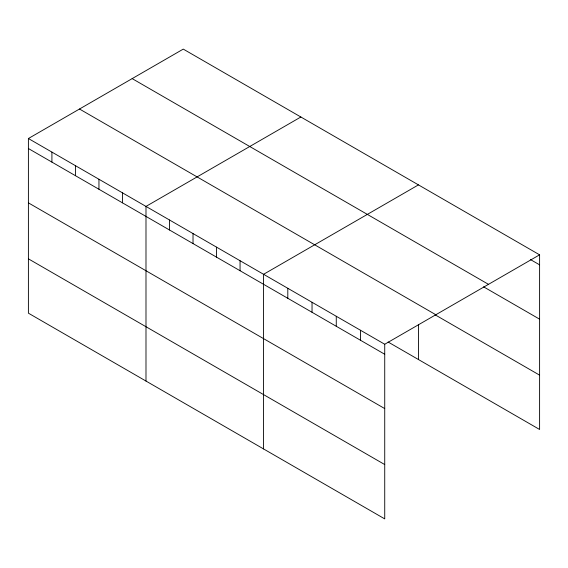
<?xml version="1.0" encoding="UTF-8"?>
<svg xmlns="http://www.w3.org/2000/svg" width="568" height="568" viewBox="0 0 568 568"><rect width="100%" height="100%" fill="white"/><g stroke="black" fill="none" stroke-linecap="round" stroke-linejoin="round"><path stroke-width="0.85" d="M384.728 408.584L384.728 344.251L28.4 138.521L28.4 313.167L384.728 518.889L384.728 408.584L28.4 202.861M388.1 342.007L539.6 429.479L539.6 254.833L183.272 49.111L28.4 138.521M300.863 117.001L145.99 206.411L145.99 381.057M418.446 184.891L263.573 274.301L263.573 448.94M384.728 344.251L539.6 254.833M530.512 259.597L539.6 264.837M132.166 78.618L488.494 284.341M483.567 286.819L539.6 319.166M79.506 109.02L435.834 314.743M435.109 314.814L539.6 375.143M28.4 148.532L384.728 354.254M28.4 258.838L384.728 464.56M418.446 324.477L418.446 359.53M360.495 330.256L360.495 340.267M336.27 316.269L336.27 326.273M312.038 302.282L312.038 312.286M287.806 288.288L287.806 298.299M240.058 260.726L240.058 270.73M216.543 247.144L216.543 257.155M193.021 233.569L193.021 243.573M169.505 219.994L169.505 229.997M122.468 192.836L122.468 202.84M98.953 179.261L98.953 189.265M75.438 165.678L75.438 175.682M51.915 152.103L51.915 162.107"/></g></svg>
